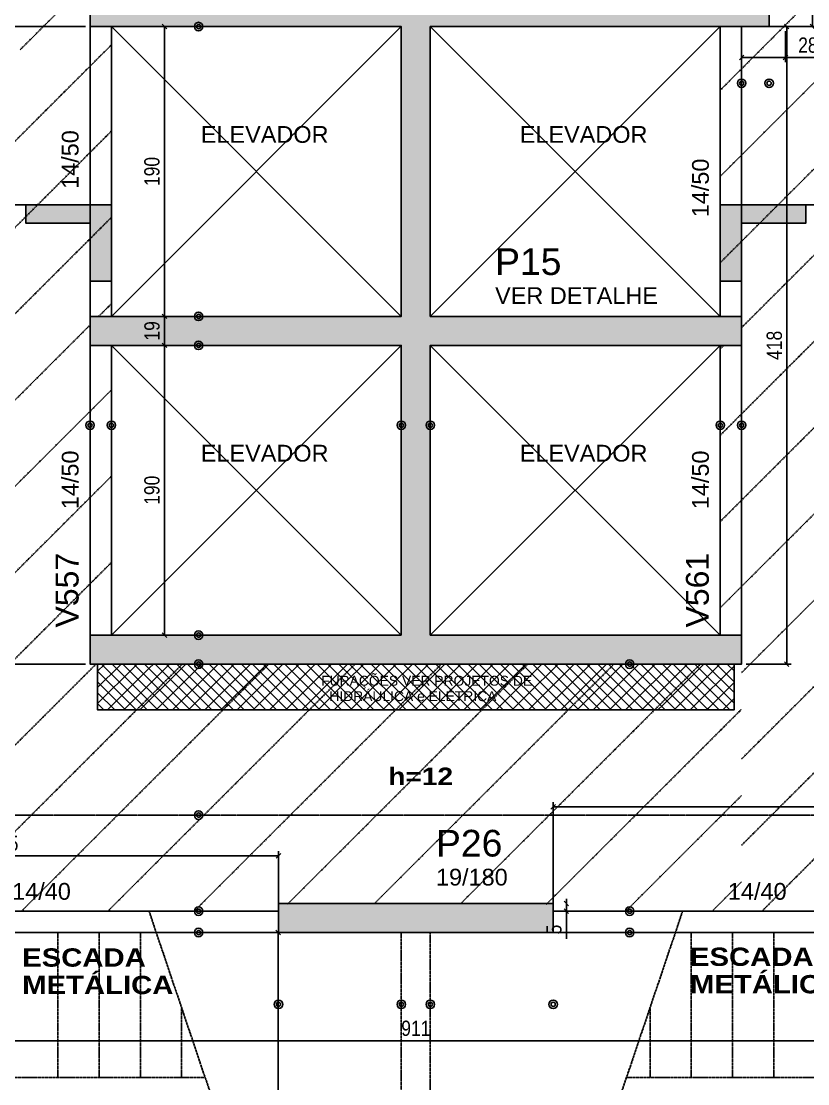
# Model space of a CAD drawing. Extents: x -15895 to 12929, y -2522 to 15173.
# Drawn here: x -12934 to -12419, y 13318 to 14014 of the extents above; entities that cross this region are included whole.
import ezdxf

# ---------------------------------------------------------------- set-up
doc = ezdxf.new("R2010")
doc.units = 0
doc.header["$PDMODE"] = 35
doc.header["$PDSIZE"] = -10
for name, pattern in [('ESTILO_TQS_0001', [1, 0.7, -0.3]), ('ESTILO_TQS_0002', [0.4, 0.1, -0.3]), ('ESTILO_TQS_0006', [0.3, 0.2, -0.1]), ('ESTILO_TQS_0007', [2.1, 1.5, -0.2, 0.2, -0.2])]:
    doc.linetypes.add(name, pattern=pattern)
for name, color, linetype in [('COTA', 241, 'Continuous'), ('MTH-230', 1, 'Continuous'), ('MTH-DIM-PILAR', 3, 'Continuous'), ('MTH-DIM-VIGA', 3, 'Continuous'), ('MTH-EIXO-214', 4, 'Continuous'), ('MTH-EIXO-217', 8, 'Continuous'), ('MTH-FACE-VIGA', 7, 'Continuous'), ('MTH-LAJE-PRÉ', 16, 'Continuous'), ('MTH-LINHA-SEÇÃO', 16, 'Continuous'), ('MTH-PILAR-SEGUE', 5, 'Continuous'), ('MTH-SIMB_COTA', 3, 'Continuous'), ('MTH-SOMBRA21', 150, 'Continuous'), ('MTH-SOMBRA25', 253, 'Continuous'), ('MTH-TIT1-PILAR', 5, 'Continuous'), ('MTH-TIT1-VIGA', 5, 'Continuous'), ('MTH-TRACEJADO-216', 1, 'Continuous'), ('MTH-TXT-NEGRITO', 5, 'Continuous'), ('MTH-TXT-NOTAS', 3, 'Continuous'), ('MTH-VIGA-INVERTIDA', 7, 'ESTILO_TQS_0002')]:
    doc.layers.add(name, color=color, linetype=linetype)
doc.styles.add('COTA TECNICA', font='techl___.ttf', dxfattribs={"height": 10})
doc.styles.add('TQS_ARIAL', font='arial.ttf')
doc.styles.add('TQS_ARIAL_BLACK', font='ariblk.ttf')
doc.dimstyles.new('PAINEL', dxfattribs={"dimtxt": 10, "dimasz": 3, "dimexe": 3, "dimexo": 3, "dimgap": 3, "dimtad": 1, "dimdec": 1, "dimzin": 12, "dimdsep": 46, "dimtxsty": 'COTA TECNICA', "dimblk1": 'OBLIQUE', "dimblk2": 'OBLIQUE', "dimsah": 1, "dimcen": 0.9, "dimclrd": 4, "dimclre": 4, "dimclrt": 240, "dimadec": 1, "dimazin": 3, "dimtfac": 1, "dimtdec": 1, "dimtmove": 0, "dimatfit": 3, "dimfxl": 1, "dimtolj": 1, "dimtzin": 12, "dimarcsym": 0})

# ---------------------------------------------------------------- blocks, each defined once
blk = doc.blocks.new('_Oblique')
at = {"color": 0, "linetype": 'ByBlock', "lineweight": -2}
blk.add_line((-0.5, -0.5), (0.5, 0.5), dxfattribs=at)
blk = doc.blocks.new('*D1930')
at = {"layer": 'COTA', "color": 4, "lineweight": -2, "transparency": 16777216}
for p, q in [((-13131.16, 13413.66), (-13131.16, 13342.72)), ((-12220.16, 13413.66), (-12220.16, 13342.72)), ((-12220.16, 13345.72), (-13131.16, 13345.72))]:
    blk.add_line(p, q, dxfattribs=at)
at = {"layer": 'Defpoints', "color": 0, "transparency": 16777216}
for p in [(-13131.16, 13416.66), (-12220.16, 13416.66), (-13131.16, 13345.72)]:
    blk.add_point(p, dxfattribs=at)
at = {"layer": 'COTA', "color": 4, "lineweight": -2, "transparency": 16777216, "xscale": 3, "yscale": 3, "zscale": 3, "rotation": 180}
blk.add_blockref('_Oblique', (-13131.16, 13345.72), dxfattribs=at)
at = {"layer": 'COTA', "color": 4, "lineweight": -2, "transparency": 16777216, "xscale": 3, "yscale": 3, "zscale": 3}
blk.add_blockref('_Oblique', (-12220.16, 13345.72), dxfattribs=at)
at = {"layer": 'COTA', "color": 240, "transparency": 16777216, "insert": (-12675.66, 13353.81), "char_height": 10, "attachment_point": 5, "style": 'COTA TECNICA'}
blk.add_mtext('\\A1;911', dxfattribs=at)
blk = doc.blocks.new('*D1933')
at = {"layer": 'COTA', "color": 4, "lineweight": -2, "transparency": 16777216}
for p, q in [((-12585.66, 13433.66), (-12585.66, 13502.13)), ((-12216.16, 13433.66), (-12216.16, 13502.13)), ((-12216.16, 13499.13), (-12585.66, 13499.13))]:
    blk.add_line(p, q, dxfattribs=at)
at = {"layer": 'Defpoints', "color": 0, "transparency": 16777216}
for p in [(-12585.66, 13499.13), (-12585.66, 13430.66), (-12216.16, 13430.66)]:
    blk.add_point(p, dxfattribs=at)
at = {"layer": 'COTA', "color": 4, "lineweight": -2, "transparency": 16777216, "xscale": 3, "yscale": 3, "zscale": 3, "rotation": 180}
blk.add_blockref('_Oblique', (-12585.66, 13499.13), dxfattribs=at)
at = {"layer": 'COTA', "color": 4, "lineweight": -2, "transparency": 16777216, "xscale": 3, "yscale": 3, "zscale": 3}
blk.add_blockref('_Oblique', (-12216.16, 13499.13), dxfattribs=at)
at = {"layer": 'COTA', "color": 240, "transparency": 16777216, "insert": (-12400.91, 13507.38), "char_height": 10, "attachment_point": 5, "style": 'COTA TECNICA'}
blk.add_mtext('\\A1;369.5', dxfattribs=at)
blk = doc.blocks.new('*D1934')
at = {"layer": 'COTA', "color": 4, "lineweight": -2, "transparency": 16777216}
for p, q in [((-12577.02, 13435.66), (-12577.02, 13438.66)), ((-12577.02, 13435.66), (-12577.02, 13430.66)), ((-12582.66, 13430.66), (-12574.02, 13430.66)), ((-12577.02, 13430.66), (-12577.02, 13412.56))]:
    blk.add_line(p, q, dxfattribs=at)
at = {"layer": 'Defpoints', "color": 0, "transparency": 16777216}
for p in [(-12577.02, 13435.66), (-12585.66, 13430.66), (-12577.02, 13430.66)]:
    blk.add_point(p, dxfattribs=at)
at = {"layer": 'COTA', "color": 4, "lineweight": -2, "transparency": 16777216, "xscale": 3, "yscale": 3, "zscale": 3}
for p, rotation in [((-12577.02, 13435.66), 270), ((-12577.02, 13430.66), 90)]:
    blk.add_blockref('_Oblique', p, dxfattribs=dict(at, rotation=rotation))
at = {"layer": 'COTA', "color": 240, "transparency": 16777216, "insert": (-12585.13, 13418.61), "char_height": 10, "attachment_point": 5, "rotation": 90, "style": 'COTA TECNICA'}
blk.add_mtext('\\A1;5', dxfattribs=at)
blk = doc.blocks.new('*D1935')
at = {"layer": 'COTA', "color": 4, "lineweight": -2, "transparency": 16777216}
for p, q in [((-13135.16, 13433.66), (-13135.16, 13469.93)), ((-13135.16, 13466.93), (-12765.66, 13466.93)), ((-12765.66, 13433.66), (-12765.66, 13469.93))]:
    blk.add_line(p, q, dxfattribs=at)
at = {"layer": 'Defpoints', "color": 0, "transparency": 16777216}
for p in [(-12765.66, 13466.93), (-13135.16, 13430.66), (-12765.66, 13430.66)]:
    blk.add_point(p, dxfattribs=at)
at = {"layer": 'COTA', "color": 4, "lineweight": -2, "transparency": 16777216, "xscale": 3, "yscale": 3, "zscale": 3, "rotation": 180}
blk.add_blockref('_Oblique', (-13135.16, 13466.93), dxfattribs=at)
at = {"layer": 'COTA', "color": 4, "lineweight": -2, "transparency": 16777216, "xscale": 3, "yscale": 3, "zscale": 3}
blk.add_blockref('_Oblique', (-12765.66, 13466.93), dxfattribs=at)
at = {"layer": 'COTA', "color": 240, "transparency": 16777216, "insert": (-12950.41, 13475.18), "char_height": 10, "attachment_point": 5, "style": 'COTA TECNICA'}
blk.add_mtext('\\A1;369.5', dxfattribs=at)
blk = doc.blocks.new('*D1997')
at = {"layer": 'COTA', "color": 4, "lineweight": -2, "transparency": 16777216}
for p, q in [((-12892.16, 14010.66), (-12971.02, 14010.66)), ((-12968.02, 13592.66), (-12968.02, 14010.66)), ((-12892.16, 13592.66), (-12971.02, 13592.66))]:
    blk.add_line(p, q, dxfattribs=at)
at = {"layer": 'Defpoints', "color": 0, "transparency": 16777216}
for p in [(-12968.02, 14010.66), (-12889.16, 14010.66), (-12889.16, 13592.66)]:
    blk.add_point(p, dxfattribs=at)
at = {"layer": 'COTA', "color": 4, "lineweight": -2, "transparency": 16777216, "xscale": 3, "yscale": 3, "zscale": 3}
for p, rotation in [((-12968.02, 14010.66), 90), ((-12968.02, 13592.66), 270)]:
    blk.add_blockref('_Oblique', p, dxfattribs=dict(at, rotation=rotation))
at = {"layer": 'COTA', "color": 240, "transparency": 16777216, "insert": (-12976.12, 13801.66), "char_height": 10, "attachment_point": 5, "rotation": 90, "style": 'COTA TECNICA'}
blk.add_mtext('\\A1;418', dxfattribs=at)
blk = doc.blocks.new('*D1998')
at = {"layer": 'COTA', "color": 4, "lineweight": -2, "transparency": 16777216}
for p, q in [((-12872.16, 13801.66), (-12837.4, 13801.66)), ((-12840.4, 13611.66), (-12840.4, 13801.66)), ((-12872.16, 13611.66), (-12837.4, 13611.66))]:
    blk.add_line(p, q, dxfattribs=at)
at = {"layer": 'Defpoints', "color": 0, "transparency": 16777216}
for p in [(-12875.16, 13801.66), (-12840.4, 13801.66), (-12875.16, 13611.66)]:
    blk.add_point(p, dxfattribs=at)
at = {"layer": 'COTA', "color": 4, "lineweight": -2, "transparency": 16777216, "xscale": 3, "yscale": 3, "zscale": 3}
for p, rotation in [((-12840.4, 13801.66), 90), ((-12840.4, 13611.66), 270)]:
    blk.add_blockref('_Oblique', p, dxfattribs=dict(at, rotation=rotation))
at = {"layer": 'COTA', "color": 240, "transparency": 16777216, "insert": (-12848.54, 13706.66), "char_height": 10, "attachment_point": 5, "rotation": 90, "style": 'COTA TECNICA'}
blk.add_mtext('\\A1;190', dxfattribs=at)
blk = doc.blocks.new('*D1999')
at = {"layer": 'COTA', "color": 4, "lineweight": -2, "transparency": 16777216}
for p, q in [((-12872.16, 14010.66), (-12837.4, 14010.66)), ((-12840.4, 13820.66), (-12840.4, 14010.66)), ((-12872.16, 13820.66), (-12837.4, 13820.66))]:
    blk.add_line(p, q, dxfattribs=at)
at = {"layer": 'Defpoints', "color": 0, "transparency": 16777216}
for p in [(-12875.16, 14010.66), (-12840.4, 14010.66), (-12875.16, 13820.66)]:
    blk.add_point(p, dxfattribs=at)
at = {"layer": 'COTA', "color": 4, "lineweight": -2, "transparency": 16777216, "xscale": 3, "yscale": 3, "zscale": 3}
for p, rotation in [((-12840.4, 14010.66), 90), ((-12840.4, 13820.66), 270)]:
    blk.add_blockref('_Oblique', p, dxfattribs=dict(at, rotation=rotation))
at = {"layer": 'COTA', "color": 240, "transparency": 16777216, "insert": (-12848.54, 13915.66), "char_height": 10, "attachment_point": 5, "rotation": 90, "style": 'COTA TECNICA'}
blk.add_mtext('\\A1;190', dxfattribs=at)
blk = doc.blocks.new('*D2000')
at = {"layer": 'COTA', "color": 4, "lineweight": -2, "transparency": 16777216}
for p, q in [((-12872.16, 13820.66), (-12837.4, 13820.66)), ((-12840.4, 13801.66), (-12840.4, 13820.66)), ((-12872.16, 13801.66), (-12837.4, 13801.66))]:
    blk.add_line(p, q, dxfattribs=at)
at = {"layer": 'Defpoints', "color": 0, "transparency": 16777216}
for p in [(-12875.16, 13820.66), (-12840.4, 13820.66), (-12875.16, 13801.66)]:
    blk.add_point(p, dxfattribs=at)
at = {"layer": 'COTA', "color": 4, "lineweight": -2, "transparency": 16777216, "xscale": 3, "yscale": 3, "zscale": 3}
for p, rotation in [((-12840.4, 13820.66), 90), ((-12840.4, 13801.66), 270)]:
    blk.add_blockref('_Oblique', p, dxfattribs=dict(at, rotation=rotation))
at = {"layer": 'COTA', "color": 240, "transparency": 16777216, "insert": (-12848.49, 13811.16), "char_height": 10, "attachment_point": 5, "rotation": 90, "style": 'COTA TECNICA'}
blk.add_mtext('\\A1;19', dxfattribs=at)
blk = doc.blocks.new('*D2002')
at = {"layer": 'COTA', "color": 4, "lineweight": -2, "transparency": 16777216}
for p, q in [((-12459.16, 14010.66), (-12429.63, 14010.66)), ((-12432.63, 13592.66), (-12432.63, 14010.66)), ((-12459.16, 13592.66), (-12429.63, 13592.66))]:
    blk.add_line(p, q, dxfattribs=at)
at = {"layer": 'Defpoints', "color": 0, "transparency": 16777216}
for p in [(-12462.16, 14010.66), (-12432.63, 14010.66), (-12462.16, 13592.66)]:
    blk.add_point(p, dxfattribs=at)
at = {"layer": 'COTA', "color": 4, "lineweight": -2, "transparency": 16777216, "xscale": 3, "yscale": 3, "zscale": 3}
for p, rotation in [((-12432.63, 14010.66), 90), ((-12432.63, 13592.66), 270)]:
    blk.add_blockref('_Oblique', p, dxfattribs=dict(at, rotation=rotation))
at = {"layer": 'COTA', "color": 240, "transparency": 16777216, "insert": (-12440.72, 13801.66), "char_height": 10, "attachment_point": 5, "rotation": 90, "style": 'COTA TECNICA'}
blk.add_mtext('\\A1;418', dxfattribs=at)
blk = doc.blocks.new('*D2003')
at = {"layer": 'COTA', "color": 4, "lineweight": -2, "transparency": 16777216}
for p, q in [((-12462.16, 14007.66), (-12462.16, 13987.39)), ((-12433.4, 14007.66), (-12433.4, 13987.39)), ((-12462.16, 13990.39), (-12433.4, 13990.39)), ((-12433.4, 13990.39), (-12397.5, 13990.39))]:
    blk.add_line(p, q, dxfattribs=at)
at = {"layer": 'Defpoints', "color": 0, "transparency": 16777216}
for p in [(-12462.16, 14010.66), (-12433.4, 14010.66), (-12433.4, 13990.39)]:
    blk.add_point(p, dxfattribs=at)
at = {"layer": 'COTA', "color": 4, "lineweight": -2, "transparency": 16777216, "xscale": 3, "yscale": 3, "zscale": 3, "rotation": 180}
blk.add_blockref('_Oblique', (-12462.16, 13990.39), dxfattribs=at)
at = {"layer": 'COTA', "color": 4, "lineweight": -2, "transparency": 16777216, "xscale": 3, "yscale": 3, "zscale": 3}
blk.add_blockref('_Oblique', (-12433.4, 13990.39), dxfattribs=at)
at = {"layer": 'COTA', "color": 240, "transparency": 16777216, "insert": (-12413.95, 13998.48), "char_height": 10, "attachment_point": 5, "style": 'COTA TECNICA'}
blk.add_mtext('\\A1;28.8', dxfattribs=at)
blk = doc.blocks.new('*D2007')
at = {"layer": 'COTA', "color": 4, "lineweight": -2, "transparency": 16777216}
for p, q in [((-12892.16, 14381.66), (-13001.18, 14381.66)), ((-12998.18, 14010.66), (-12998.18, 14381.66)), ((-12892.16, 14010.66), (-13001.18, 14010.66))]:
    blk.add_line(p, q, dxfattribs=at)
at = {"layer": 'Defpoints', "color": 0, "transparency": 16777216}
for p in [(-12998.18, 14381.66), (-12889.16, 14381.66), (-12889.16, 14010.66)]:
    blk.add_point(p, dxfattribs=at)
at = {"layer": 'COTA', "color": 4, "lineweight": -2, "transparency": 16777216, "xscale": 3, "yscale": 3, "zscale": 3}
for p, rotation in [((-12998.18, 14381.66), 90), ((-12998.18, 14010.66), 270)]:
    blk.add_blockref('_Oblique', p, dxfattribs=dict(at, rotation=rotation))
at = {"layer": 'COTA', "color": 240, "transparency": 16777216, "insert": (-13006.4, 14196.16), "char_height": 10, "attachment_point": 5, "rotation": 90, "style": 'COTA TECNICA'}
blk.add_mtext('\\A1;371', dxfattribs=at)
blk = doc.blocks.new('*D2012')
at = {"layer": 'COTA', "color": 4, "lineweight": -2, "transparency": 16777216}
for p, q in [((-12688.16, 13416.66), (-12768.83, 13416.66)), ((-12765.83, 13416.66), (-12765.83, 12468.71)), ((-12688.16, 12468.71), (-12768.83, 12468.71))]:
    blk.add_line(p, q, dxfattribs=at)
at = {"layer": 'Defpoints', "color": 0, "transparency": 16777216}
for p in [(-12685.16, 13416.66), (-12765.83, 12468.71), (-12685.16, 12468.71)]:
    blk.add_point(p, dxfattribs=at)
at = {"layer": 'COTA', "color": 4, "lineweight": -2, "transparency": 16777216, "xscale": 3, "yscale": 3, "zscale": 3}
for p, rotation in [((-12765.83, 13416.66), 90), ((-12765.83, 12468.71), 270)]:
    blk.add_blockref('_Oblique', p, dxfattribs=dict(at, rotation=rotation))
at = {"layer": 'COTA', "color": 240, "transparency": 16777216, "insert": (-12773.94, 12942.69), "char_height": 10, "attachment_point": 5, "rotation": 90, "style": 'COTA TECNICA'}
blk.add_mtext('\\A1;947.9', dxfattribs=at)
blk = doc.blocks.new('*D2023')
at = {"layer": 'COTA', "color": 4, "lineweight": -2, "transparency": 16777216}
for p, q in [((-12441.16, 14381.66), (-12412.83, 14381.66)), ((-12415.83, 14010.66), (-12415.83, 14381.66)), ((-12441.16, 14010.66), (-12412.83, 14010.66))]:
    blk.add_line(p, q, dxfattribs=at)
at = {"layer": 'Defpoints', "color": 0, "transparency": 16777216}
for p in [(-12444.16, 14381.66), (-12415.83, 14381.66), (-12444.16, 14010.66)]:
    blk.add_point(p, dxfattribs=at)
at = {"layer": 'COTA', "color": 4, "lineweight": -2, "transparency": 16777216, "xscale": 3, "yscale": 3, "zscale": 3}
for p, rotation in [((-12415.83, 14381.66), 90), ((-12415.83, 14010.66), 270)]:
    blk.add_blockref('_Oblique', p, dxfattribs=dict(at, rotation=rotation))
at = {"layer": 'COTA', "color": 240, "transparency": 16777216, "insert": (-12424.05, 14196.16), "char_height": 10, "attachment_point": 5, "rotation": 90, "style": 'COTA TECNICA'}
blk.add_mtext('\\A1;371', dxfattribs=at)

msp = doc.modelspace()

# ---------------------------------------------------------------- linework, layer by layer
at = {"layer": 'MTH-230', "linetype": 'Continuous'}
for p, q in [((-12875.16, 14010.66), (-12685.16, 13820.66)), ((-12685.16, 14010.66), (-12875.16, 13820.66)), ((-12666.16, 14010.66), (-12476.16, 13820.66)), ((-12476.16, 14010.66), (-12666.16, 13820.66)), ((-12875.16, 13801.66), (-12685.16, 13611.66)), ((-12685.16, 13801.66), (-12875.16, 13611.66)), ((-12666.16, 13801.66), (-12476.16, 13611.66)), ((-12476.16, 13801.66), (-12666.16, 13611.66))]:
    msp.add_line(p, q, dxfattribs=at)
at = {"layer": 'MTH-EIXO-214', "linetype": 'ESTILO_TQS_0007'}
msp.add_line((-15560.66, 13493.66), (-9790.66, 13493.66), dxfattribs=at)
at = {"layer": 'MTH-EIXO-217', "linetype": 'ESTILO_TQS_0007'}
for p, q in [((-12809.32, 13308.53), (-12850.48, 13430.66)), ((-12542.01, 13308.53), (-12500.85, 13430.66))]:
    msp.add_line(p, q, dxfattribs=at)
at = {"layer": 'MTH-FACE-VIGA', "linetype": 'Continuous'}
for p, q in [((-12889.16, 14010.66), (-12889.16, 13820.66)), ((-12875.16, 13820.66), (-12875.16, 14010.66)), ((-12476.16, 14010.66), (-12476.16, 13820.66)), ((-12462.16, 13820.66), (-12462.16, 14010.66)), ((-12889.16, 13801.66), (-12889.16, 13611.66)), ((-12875.16, 13611.66), (-12875.16, 13801.66)), ((-12476.16, 13801.66), (-12476.16, 13611.66)), ((-12462.16, 13611.66), (-12462.16, 13801.66)), ((-12765.66, 13430.66), (-13135.16, 13430.66)), ((-12216.16, 13430.66), (-12585.66, 13430.66)), ((-13135.16, 13416.66), (-12765.66, 13416.66)), ((-12585.66, 13416.66), (-12216.16, 13416.66))]:
    msp.add_line(p, q, dxfattribs=at)
at = {"layer": 'MTH-LAJE-PRÉ', "linetype": 'Continuous'}
for p, q in [((-12884.16, 13587.94), (-12879.76, 13592.34)), ((-12881.74, 13592.66), (-12851.74, 13562.66)), ((-12879.76, 13592.34), (-12879.44, 13592.66)), ((-12874.67, 13592.66), (-12844.67, 13562.66)), ((-12869.87, 13591.63), (-12868.84, 13592.66)), ((-12867.6, 13592.66), (-12837.6, 13562.66)), ((-12860.53, 13592.66), (-12830.53, 13562.66)), ((-12859.97, 13590.92), (-12858.23, 13592.66)), ((-12853.46, 13592.66), (-12823.46, 13562.66)), ((-12850.08, 13590.21), (-12847.62, 13592.66)), ((-12846.39, 13592.66), (-12816.39, 13562.66)), ((-12840.18, 13589.5), (-12837.02, 13592.66)), ((-12839.32, 13592.66), (-12809.32, 13562.66)), ((-12832.24, 13592.66), (-12802.24, 13562.66)), ((-12830.29, 13588.78), (-12826.41, 13592.66)), ((-12825.17, 13592.66), (-12795.17, 13562.66)), ((-12820.39, 13588.07), (-12815.8, 13592.66)), ((-12818.1, 13592.66), (-12788.1, 13562.66)), ((-12811.03, 13592.66), (-12781.03, 13562.66)), ((-12810.5, 13587.36), (-12805.2, 13592.66)), ((-12803.96, 13592.66), (-12773.96, 13562.66)), ((-12800.6, 13586.65), (-12794.59, 13592.66)), ((-12796.89, 13592.66), (-12766.89, 13562.66)), ((-12790.71, 13585.94), (-12783.98, 13592.66)), ((-12789.82, 13592.66), (-12759.82, 13562.66)), ((-12782.75, 13592.66), (-12752.75, 13562.66)), ((-12780.81, 13585.22), (-12773.38, 13592.66)), ((-12775.68, 13592.66), (-12745.68, 13562.66)), ((-12770.92, 13584.51), (-12762.77, 13592.66)), ((-12768.6, 13592.66), (-12738.6, 13562.66)), ((-12761.53, 13592.66), (-12731.53, 13562.66)), ((-12761.02, 13583.8), (-12752.16, 13592.66)), ((-12754.46, 13592.66), (-12724.46, 13562.66)), ((-12751.13, 13583.09), (-12741.56, 13592.66)), ((-12747.39, 13592.66), (-12717.39, 13562.66)), ((-12741.23, 13582.38), (-12730.95, 13592.66)), ((-12740.32, 13592.66), (-12710.32, 13562.66)), ((-12733.25, 13592.66), (-12703.25, 13562.66)), ((-12731.34, 13581.67), (-12720.34, 13592.66)), ((-12726.18, 13592.66), (-12696.18, 13562.66)), ((-12721.44, 13580.95), (-12709.74, 13592.66)), ((-12719.11, 13592.66), (-12689.11, 13562.66)), ((-12712.04, 13592.66), (-12682.04, 13562.66)), ((-12711.55, 13580.24), (-12699.13, 13592.66)), ((-12704.96, 13592.66), (-12674.96, 13562.66)), ((-12701.65, 13579.53), (-12688.52, 13592.66)), ((-12697.89, 13592.66), (-12667.89, 13562.66)), ((-12691.76, 13578.82), (-12677.92, 13592.66)), ((-12690.82, 13592.66), (-12660.82, 13562.66)), ((-12683.75, 13592.66), (-12653.75, 13562.66)), ((-12681.87, 13578.11), (-12667.31, 13592.66)), ((-12676.68, 13592.66), (-12646.68, 13562.66)), ((-12671.97, 13577.39), (-12656.7, 13592.66)), ((-12669.61, 13592.66), (-12639.61, 13562.66)), ((-12662.54, 13592.66), (-12632.54, 13562.66)), ((-12662.08, 13576.68), (-12646.1, 13592.66)), ((-12655.47, 13592.66), (-12625.47, 13562.66)), ((-12652.18, 13575.97), (-12635.49, 13592.66)), ((-12648.4, 13592.66), (-12618.4, 13562.66)), ((-12642.29, 13575.26), (-12624.89, 13592.66)), ((-12641.33, 13592.66), (-12611.33, 13562.66)), ((-12634.25, 13592.66), (-12604.25, 13562.66)), ((-12632.39, 13574.55), (-12614.28, 13592.66)), ((-12627.18, 13592.66), (-12597.18, 13562.66)), ((-12622.5, 13573.83), (-12603.67, 13592.66)), ((-12620.11, 13592.66), (-12590.11, 13562.66)), ((-12613.04, 13592.66), (-12583.04, 13562.66)), ((-12612.6, 13573.12), (-12593.07, 13592.66)), ((-12605.97, 13592.66), (-12575.97, 13562.66)), ((-12602.71, 13572.41), (-12582.46, 13592.66)), ((-12598.9, 13592.66), (-12568.9, 13562.66)), ((-12592.81, 13571.7), (-12571.85, 13592.66)), ((-12591.83, 13592.66), (-12561.83, 13562.66)), ((-12584.76, 13592.66), (-12554.76, 13562.66)), ((-12582.92, 13570.99), (-12561.25, 13592.66)), ((-12577.69, 13592.66), (-12547.69, 13562.66)), ((-12573.02, 13570.28), (-12550.64, 13592.66)), ((-12570.61, 13592.66), (-12540.61, 13562.66)), ((-12563.54, 13592.66), (-12533.54, 13562.66)), ((-12563.13, 13569.56), (-12540.03, 13592.66)), ((-12556.47, 13592.66), (-12526.47, 13562.66)), ((-12553.23, 13568.85), (-12529.43, 13592.66)), ((-12549.4, 13592.66), (-12519.4, 13562.66)), ((-12543.34, 13568.14), (-12518.82, 13592.66)), ((-12542.33, 13592.66), (-12512.33, 13562.66)), ((-12535.26, 13592.66), (-12505.26, 13562.66)), ((-12533.44, 13567.43), (-12508.21, 13592.66)), ((-12528.19, 13592.66), (-12498.19, 13562.66)), ((-12523.55, 13566.72), (-12497.61, 13592.66)), ((-12521.12, 13592.66), (-12491.12, 13562.66)), ((-12514.05, 13592.66), (-12484.05, 13562.66)), ((-12513.65, 13566), (-12487, 13592.66)), ((-12506.97, 13592.66), (-12476.97, 13562.66)), ((-12503.76, 13565.29), (-12476.39, 13592.66)), ((-12499.9, 13592.66), (-12469.9, 13562.66)), ((-12492.83, 13592.66), (-12467.16, 13566.99)), ((-12485.76, 13592.66), (-12467.16, 13574.06)), ((-12478.69, 13592.66), (-12467.16, 13581.13)), ((-12471.62, 13592.66), (-12467.16, 13588.2)), ((-12884.16, 13577.33), (-12869.87, 13591.63)), ((-12884.16, 13566.73), (-12859.97, 13590.92)), ((-12884.16, 13588.01), (-12858.81, 13562.66)), ((-12877.62, 13562.66), (-12850.08, 13590.21)), ((-12867.02, 13562.66), (-12840.18, 13589.5)), ((-12856.41, 13562.66), (-12830.29, 13588.78)), ((-12845.8, 13562.66), (-12820.39, 13588.07)), ((-12835.2, 13562.66), (-12810.5, 13587.36)), ((-12824.59, 13562.66), (-12800.6, 13586.65)), ((-12813.98, 13562.66), (-12790.71, 13585.94)), ((-12803.38, 13562.66), (-12780.81, 13585.22)), ((-12493.87, 13564.58), (-12467.16, 13591.28)), ((-12884.16, 13580.94), (-12865.88, 13562.66)), ((-12792.77, 13562.66), (-12770.92, 13584.51)), ((-12782.16, 13562.66), (-12761.02, 13583.8)), ((-12771.56, 13562.66), (-12751.13, 13583.09)), ((-12760.95, 13562.66), (-12741.23, 13582.38)), ((-12750.34, 13562.66), (-12731.34, 13581.67)), ((-12739.74, 13562.66), (-12721.44, 13580.95)), ((-12729.13, 13562.66), (-12711.55, 13580.24)), ((-12718.52, 13562.66), (-12701.65, 13579.53)), ((-12707.92, 13562.66), (-12691.76, 13578.82)), ((-12697.31, 13562.66), (-12681.87, 13578.11)), ((-12483.97, 13563.87), (-12467.16, 13580.67)), ((-12884.16, 13573.87), (-12872.95, 13562.66)), ((-12686.7, 13562.66), (-12671.97, 13577.39)), ((-12676.1, 13562.66), (-12662.08, 13576.68)), ((-12665.49, 13562.66), (-12652.18, 13575.97)), ((-12654.89, 13562.66), (-12642.29, 13575.26)), ((-12644.28, 13562.66), (-12632.39, 13574.55)), ((-12633.67, 13562.66), (-12622.5, 13573.83)), ((-12623.07, 13562.66), (-12612.6, 13573.12)), ((-12612.46, 13562.66), (-12602.71, 13572.41)), ((-12601.85, 13562.66), (-12592.81, 13571.7)), ((-12591.25, 13562.66), (-12582.92, 13570.99)), ((-12884.16, 13566.8), (-12880.03, 13562.66)), ((-12580.64, 13562.66), (-12573.02, 13570.28)), ((-12570.03, 13562.66), (-12563.13, 13569.56)), ((-12559.43, 13562.66), (-12553.23, 13568.85)), ((-12548.82, 13562.66), (-12543.34, 13568.14)), ((-12538.21, 13562.66), (-12533.44, 13567.43)), ((-12527.61, 13562.66), (-12523.55, 13566.72)), ((-12517, 13562.66), (-12513.65, 13566)), ((-12506.39, 13562.66), (-12503.76, 13565.29)), ((-12495.79, 13562.66), (-12493.87, 13564.58)), ((-12474.08, 13563.16), (-12467.16, 13570.07)), ((-12485.18, 13562.66), (-12483.97, 13563.87)), ((-12474.57, 13562.66), (-12474.08, 13563.16))]:
    msp.add_line(p, q, dxfattribs=at)
msp.add_lwpolyline([(-12884.16, 13592.66), (-12884.16, 13562.66), (-12467.16, 13562.66), (-12467.16, 13592.66), (-12884.16, 13592.66)], dxfattribs=at)
at = {"layer": 'MTH-LINHA-SEÇÃO', "linetype": 'Continuous'}
for p, q in [((-13135.16, 13893.73), (-12875.16, 13893.73)), ((-12476.16, 13893.73), (-12216.16, 13893.73))]:
    msp.add_line(p, q, dxfattribs=at)
for points in [[(-12889.16, 13893.73), (-12931.16, 13893.73), (-12931.16, 13881.73), (-12889.16, 13881.73), (-12889.16, 13893.73)], [(-12889.16, 13843.73), (-12889.16, 13893.73), (-12875.16, 13893.73), (-12875.16, 13843.73), (-12889.16, 13843.73)], [(-12462.16, 13843.73), (-12462.16, 13893.73), (-12476.16, 13893.73), (-12476.16, 13843.73), (-12462.16, 13843.73)], [(-12462.16, 13893.73), (-12420.16, 13893.73), (-12420.16, 13881.73), (-12462.16, 13881.73), (-12462.16, 13893.73)]]:
    msp.add_lwpolyline(points, dxfattribs=at)
at = {"layer": 'MTH-PILAR-SEGUE', "linetype": 'Continuous'}
for points in [[(-12685.16, 13611.66), (-12685.16, 13801.66), (-12889.16, 13801.66), (-12889.16, 13820.66), (-12685.16, 13820.66), (-12685.16, 14010.66), (-12889.16, 14010.66), (-12889.16, 14029.66), (-12444.16, 14029.66), (-12444.16, 14010.66), (-12666.16, 14010.66), (-12666.16, 13820.66), (-12462.16, 13820.66), (-12462.16, 13801.66), (-12666.16, 13801.66), (-12666.16, 13611.66), (-12462.16, 13611.66), (-12462.16, 13592.66), (-12889.16, 13592.66), (-12889.16, 13611.66), (-12685.16, 13611.66)], [(-12765.66, 13435.66), (-12765.66, 13416.66), (-12585.66, 13416.66), (-12585.66, 13435.66), (-12765.66, 13435.66)]]:
    msp.add_lwpolyline(points, dxfattribs=at)
at = {"layer": 'MTH-SIMB_COTA', "linetype": 'Continuous'}
for centre, radius in [((-12817.98, 14010.66), 2.8), ((-12817.98, 14010.66), 1.4), ((-12462.16, 13973.49), 2.8), ((-12444.16, 13973.49), 2.8), ((-12462.16, 13973.49), 1.4), ((-12444.16, 13973.49), 1.4), ((-12817.98, 13820.66), 2.8), ((-12817.98, 13820.66), 1.4), ((-12817.98, 13801.66), 2.8), ((-12817.98, 13801.66), 1.4), ((-12889.16, 13749.26), 2.8), ((-12889.16, 13749.26), 1.4), ((-12875.16, 13749.26), 2.8), ((-12875.16, 13749.26), 1.4), ((-12685.16, 13749.26), 2.8), ((-12685.16, 13749.26), 1.4), ((-12666.16, 13749.26), 2.8), ((-12666.16, 13749.26), 1.4), ((-12476.16, 13749.26), 2.8), ((-12476.16, 13749.26), 1.4), ((-12462.16, 13749.26), 2.8), ((-12462.16, 13749.26), 1.4), ((-12817.98, 13611.66), 2.8), ((-12817.98, 13611.66), 1.4), ((-12817.98, 13592.66), 2.8), ((-12817.98, 13592.66), 1.4), ((-12535.54, 13592.66), 2.8), ((-12535.54, 13592.66), 1.4), ((-12817.98, 13493.66), 2.8), ((-12817.98, 13493.66), 2.8), ((-12817.98, 13493.66), 1.4), ((-12817.98, 13493.66), 1.4), ((-12817.98, 13430.66), 2.8), ((-12817.98, 13430.66), 1.4), ((-12535.54, 13430.66), 2.8), ((-12535.54, 13430.66), 1.4), ((-12817.98, 13416.66), 2.8), ((-12817.98, 13416.66), 1.4), ((-12535.54, 13416.66), 2.8), ((-12535.54, 13416.66), 1.4), ((-12765.66, 13369.58), 2.8), ((-12765.66, 13369.58), 1.4), ((-12685.16, 13369.58), 2.8), ((-12685.16, 13369.58), 1.4), ((-12666.16, 13369.58), 2.8), ((-12666.16, 13369.58), 1.4), ((-12585.66, 13369.58), 2.8), ((-12585.66, 13369.58), 1.4)]:
    msp.add_circle(centre, radius, dxfattribs=at)
at = {"layer": 'MTH-SOMBRA21', "linetype": 'Continuous'}
for points in [[(-12889.16, 13893.73), (-12931.16, 13893.73), (-12931.16, 13881.73)], [(-12889.16, 13893.73), (-12931.16, 13881.73), (-12889.16, 13881.73)], [(-12889.16, 13893.73), (-12889.16, 13881.73), (-12889.16, 13893.73)], [(-12889.16, 13843.73), (-12889.16, 13893.73), (-12875.16, 13893.73)], [(-12889.16, 13843.73), (-12875.16, 13893.73), (-12875.16, 13843.73)], [(-12462.16, 13843.73), (-12462.16, 13893.73), (-12476.16, 13893.73)], [(-12462.16, 13843.73), (-12476.16, 13893.73), (-12476.16, 13843.73)], [(-12462.16, 13893.73), (-12420.16, 13893.73), (-12420.16, 13881.73)], [(-12462.16, 13893.73), (-12420.16, 13881.73), (-12462.16, 13881.73)], [(-12462.16, 13893.73), (-12462.16, 13881.73), (-12462.16, 13893.73)], [(-12889.16, 13843.73), (-12875.16, 13843.73), (-12889.16, 13843.73)], [(-12462.16, 13843.73), (-12476.16, 13843.73), (-12462.16, 13843.73)]]:
    msp.add_solid(points, dxfattribs=at)
at = {"layer": 'MTH-SOMBRA25', "linetype": 'Continuous'}
for points in [[(-12444.16, 14029.66), (-12685.16, 14010.66), (-12889.16, 14010.66)], [(-12444.16, 14029.66), (-12889.16, 14010.66), (-12889.16, 14029.66)], [(-12666.16, 14010.66), (-12685.16, 14010.66), (-12444.16, 14029.66)], [(-12666.16, 14010.66), (-12444.16, 14029.66), (-12444.16, 14010.66)], [(-12666.16, 14010.66), (-12685.16, 13820.66), (-12685.16, 14010.66)], [(-12666.16, 13801.66), (-12685.16, 13820.66), (-12666.16, 14010.66)], [(-12666.16, 13820.66), (-12666.16, 13801.66), (-12666.16, 14010.66)], [(-12685.16, 13820.66), (-12685.16, 13801.66), (-12889.16, 13801.66)], [(-12685.16, 13820.66), (-12889.16, 13801.66), (-12889.16, 13820.66)], [(-12666.16, 13611.66), (-12685.16, 13611.66), (-12685.16, 13820.66)], [(-12685.16, 13611.66), (-12685.16, 13801.66), (-12685.16, 13820.66)], [(-12666.16, 13801.66), (-12666.16, 13611.66), (-12685.16, 13820.66)], [(-12666.16, 13820.66), (-12462.16, 13820.66), (-12462.16, 13801.66)], [(-12666.16, 13820.66), (-12462.16, 13801.66), (-12666.16, 13801.66)], [(-12889.16, 13592.66), (-12889.16, 13611.66), (-12685.16, 13611.66)], [(-12889.16, 13592.66), (-12685.16, 13611.66), (-12462.16, 13592.66)], [(-12462.16, 13592.66), (-12685.16, 13611.66), (-12666.16, 13611.66)], [(-12462.16, 13611.66), (-12462.16, 13592.66), (-12666.16, 13611.66)], [(-12765.66, 13435.66), (-12765.66, 13416.66), (-12585.66, 13416.66)], [(-12765.66, 13435.66), (-12585.66, 13416.66), (-12585.66, 13435.66)], [(-12765.66, 13435.66), (-12585.66, 13435.66), (-12765.66, 13435.66)]]:
    msp.add_solid(points, dxfattribs=at)
at = {"layer": 'MTH-TRACEJADO-216', "linetype": 'ESTILO_TQS_0001'}
for p, q in [((-12889.16, 14381.66), (-12889.16, 14010.66)), ((-12444.16, 14010.66), (-12444.16, 14381.66)), ((-12441.45, 14003.75), (-12357.47, 14087.74)), ((-12425.49, 13963.15), (-12347.45, 14041.18)), ((-12934.94, 13995.46), (-12894.15, 14036.25)), ((-12889.16, 14010.66), (-12875.16, 14010.66)), ((-12875.16, 14010.66), (-12875.16, 13820.66)), ((-12476.16, 13820.66), (-12476.16, 14010.66)), ((-12476.16, 14010.66), (-12444.16, 14010.66)), ((-12445.07, 14000.13), (-12441.45, 14003.75)), ((-12887.38, 13986.45), (-12875.16, 13998.66)), ((-12476.16, 13969.04), (-12446.11, 13999.09)), ((-12446.11, 13999.09), (-12445.17, 14000.03)), ((-12445.17, 14000.03), (-12445.07, 14000.13)), ((-12893.52, 13980.31), (-12891.8, 13982.03)), ((-12891.8, 13982.03), (-12891.59, 13982.23)), ((-12891.59, 13982.23), (-12889.16, 13984.66)), ((-12889.16, 13984.66), (-12887.38, 13986.45)), ((-12929.17, 13944.66), (-12893.52, 13980.31)), ((-12450.4, 13938.23), (-12425.49, 13963.15)), ((-12950.36, 13923.47), (-12929.17, 13944.66)), ((-12883.5, 13933.76), (-12875.16, 13942.1)), ((-12889.16, 13928.1), (-12883.5, 13933.76)), ((-12457.57, 13931.06), (-12451.09, 13937.54)), ((-12451.09, 13937.54), (-12450.4, 13938.23)), ((-12892.89, 13924.37), (-12890.99, 13926.27)), ((-12890.99, 13926.27), (-12890.76, 13926.5)), ((-12890.76, 13926.5), (-12889.16, 13928.1)), ((-12476.16, 13912.47), (-12457.57, 13931.06)), ((-12923.39, 13893.87), (-12892.89, 13924.37)), ((-12455.73, 13876.33), (-12409.52, 13922.54)), ((-12941.53, 13875.73), (-12923.39, 13893.87)), ((-12879.62, 13881.08), (-12875.16, 13885.53)), ((-12889.16, 13871.53), (-12879.62, 13881.08)), ((-12461.06, 13814.43), (-12393.56, 13881.93)), ((-12892.26, 13868.43), (-12890.17, 13870.52)), ((-12890.17, 13870.52), (-12889.92, 13870.77)), ((-12889.92, 13870.77), (-12889.16, 13871.53)), ((-12469.03, 13863.04), (-12457.01, 13875.05)), ((-12457.01, 13875.05), (-12455.73, 13876.33)), ((-12917.62, 13843.07), (-12892.26, 13868.43)), ((-12476.16, 13855.9), (-12469.03, 13863.04)), ((-12932.7, 13827.99), (-12917.62, 13843.07)), ((-12444.26, 13774.66), (-12377.6, 13841.33)), ((-12875.73, 13828.39), (-12875.16, 13828.96)), ((-12944.77, 13815.92), (-12932.7, 13827.99)), ((-12883.46, 13820.66), (-12875.73, 13828.39)), ((-12889.36, 13814.77), (-12889.16, 13814.96)), ((-12875.16, 13820.66), (-12889.16, 13820.66)), ((-12889.16, 13820.66), (-12889.16, 13801.66)), ((-12462.16, 13820.66), (-12476.16, 13820.66)), ((-12462.16, 13801.66), (-12462.16, 13820.66)), ((-12911.85, 13792.27), (-12891.63, 13812.49)), ((-12891.63, 13812.49), (-12889.36, 13814.77)), ((-12462.16, 13813.33), (-12461.06, 13814.43)), ((-12889.16, 13801.66), (-12875.16, 13801.66)), ((-12875.16, 13801.66), (-12875.16, 13611.66)), ((-12476.16, 13611.66), (-12476.16, 13801.66)), ((-12476.16, 13801.66), (-12462.16, 13801.66)), ((-12476, 13799.49), (-12473.84, 13801.66)), ((-12476.16, 13799.33), (-12476, 13799.49)), ((-12421.71, 13740.65), (-12361.64, 13800.72)), ((-12923.87, 13780.25), (-12911.85, 13792.27)), ((-12933.49, 13770.63), (-12923.87, 13780.25)), ((-12462.16, 13756.76), (-12444.26, 13774.66)), ((-12941.34, 13762.79), (-12933.49, 13770.63)), ((-12889.16, 13758.39), (-12877.49, 13770.06)), ((-12877.49, 13770.06), (-12875.16, 13772.39)), ((-12906.08, 13741.48), (-12891.01, 13756.55)), ((-12891.01, 13756.55), (-12889.16, 13758.39)), ((-12472.12, 13746.81), (-12462.16, 13756.76)), ((-12476.16, 13742.76), (-12472.12, 13746.81)), ((-12915.04, 13732.52), (-12906.08, 13741.48)), ((-12462.16, 13700.2), (-12421.71, 13740.65)), ((-12922.21, 13725.34), (-12915.04, 13732.52)), ((-12928.06, 13719.49), (-12922.21, 13725.34)), ((-13083.31, 13564.25), (-12928.56, 13719)), ((-12928.56, 13719), (-12928.06, 13719.49)), ((-12881.99, 13708.99), (-12875.16, 13715.82)), ((-12889.16, 13701.82), (-12881.99, 13708.99)), ((-12462.16, 13643.63), (-12399.16, 13706.63)), ((-12900.3, 13690.68), (-12890.38, 13700.61)), ((-12890.38, 13700.61), (-12889.16, 13701.82)), ((-12468.24, 13694.12), (-12462.16, 13700.2)), ((-12906.21, 13684.78), (-12900.3, 13690.68)), ((-12476.16, 13686.2), (-12468.24, 13694.12)), ((-12910.93, 13680.05), (-12906.21, 13684.78)), ((-13017.04, 13573.95), (-12915.11, 13675.88)), ((-12915.11, 13675.88), (-12914.78, 13676.2)), ((-12914.78, 13676.2), (-12910.93, 13680.05)), ((-12462.16, 13587.06), (-12376.6, 13672.62)), ((-12886.49, 13647.92), (-12875.16, 13659.25)), ((-12889.16, 13645.25), (-12886.49, 13647.92)), ((-12894.53, 13639.89), (-12889.75, 13644.67)), ((-12889.75, 13644.67), (-12889.16, 13645.25)), ((-12476.16, 13629.63), (-12464.36, 13641.43)), ((-12464.36, 13641.43), (-12462.16, 13643.63)), ((-12901.51, 13632.91), (-12899.65, 13634.77)), ((-12899.65, 13634.77), (-12897.38, 13637.04)), ((-12897.38, 13637.04), (-12894.53, 13639.89)), ((-12462.16, 13530.49), (-12354.05, 13638.61)), ((-12950.77, 13583.64), (-12901.66, 13632.75)), ((-12901.66, 13632.75), (-12901.51, 13632.91)), ((-12875.16, 13611.66), (-12889.16, 13611.66)), ((-12889.16, 13611.66), (-12889.16, 13592.66)), ((-12462.16, 13611.66), (-12476.16, 13611.66)), ((-12462.16, 13592.66), (-12462.16, 13611.66)), ((-12462.16, 13473.92), (-12331.49, 13604.59)), ((-12889.16, 13592.66), (-12462.16, 13592.66)), ((-12887.27, 13590.58), (-12885.19, 13592.66)), ((-12860.25, 13561.03), (-12828.62, 13592.66)), ((-12833.24, 13531.47), (-12772.05, 13592.66)), ((-12806.23, 13501.92), (-12715.48, 13592.66)), ((-12779.21, 13472.36), (-12658.91, 13592.66)), ((-12752.2, 13442.81), (-12602.35, 13592.66)), ((-12649.55, 13488.89), (-12545.78, 13592.66)), ((-12522.77, 13559.1), (-12489.21, 13592.66)), ((-12973.49, 13504.36), (-12887.3, 13590.55)), ((-12887.3, 13590.55), (-12887.27, 13590.58)), ((-12448.86, 13430.66), (-12308.94, 13570.58)), ((-12930.75, 13490.53), (-12860.73, 13560.55)), ((-12860.73, 13560.55), (-12860.25, 13561.03)), ((-12646.21, 13435.66), (-12522.77, 13559.1)), ((-12590.18, 13435.12), (-12462.16, 13563.14)), ((-12888.01, 13476.71), (-12834.15, 13530.56)), ((-12834.15, 13530.56), (-12833.24, 13531.47)), ((-12807.58, 13500.56), (-12806.23, 13501.92)), ((-12535.52, 13433.22), (-12462.16, 13506.57)), ((-12845.26, 13462.88), (-12807.58, 13500.56)), ((-12987.52, 13433.76), (-12930.75, 13490.53)), ((-12702.78, 13435.66), (-12649.55, 13488.89)), ((-12931.66, 13433.05), (-12888.01, 13476.71)), ((-12802.52, 13449.05), (-12781.01, 13470.56)), ((-12781.01, 13470.56), (-12779.21, 13472.36)), ((-12875.81, 13432.33), (-12845.26, 13462.88)), ((-12819.96, 13431.61), (-12802.52, 13449.05)), ((-12480.85, 13431.31), (-12462.16, 13450)), ((-12759.78, 13435.23), (-12754.44, 13440.57)), ((-12754.44, 13440.57), (-12752.2, 13442.81)), ((-12934.05, 13430.66), (-12931.66, 13433.05)), ((-12877.48, 13430.66), (-12875.81, 13432.33)), ((-12820.91, 13430.66), (-12819.96, 13431.61)), ((-12538.07, 13430.66), (-12535.52, 13433.22)), ((-12481.5, 13430.66), (-12480.85, 13431.31))]:
    msp.add_line(p, q, dxfattribs=at)
at = {"layer": 'MTH-VIGA-INVERTIDA', "linetype": 'ESTILO_TQS_0006'}
for p, q in [((-12910.16, 13321.66), (-12910.16, 13416.66)), ((-12883.16, 13321.66), (-12883.16, 13416.66)), ((-12856.16, 13321.66), (-12856.16, 13416.66)), ((-12685.16, 13416.66), (-12685.16, 12827.66)), ((-12666.16, 12827.66), (-12666.16, 13416.66)), ((-12495.16, 13321.66), (-12495.16, 13416.66)), ((-12468.16, 13321.66), (-12468.16, 13416.66)), ((-12441.16, 13321.66), (-12441.16, 13416.66)), ((-12829.16, 13321.66), (-12829.16, 13367.42)), ((-12522.16, 13321.66), (-12522.16, 13367.42)), ((-13018.16, 13321.66), (-12813.74, 13321.66)), ((-12537.59, 13321.66), (-12333.16, 13321.66))]:
    msp.add_line(p, q, dxfattribs=at)

# ---------------------------------------------------------------- texts
at = {"layer": 'MTH-DIM-PILAR', "linetype": 'Continuous', "style": 'TQS_ARIAL'}
for s, p in [('VER DETALHE', (-12623.72, 13828.79)), ('19/180', (-12662.45, 13447.49))]:
    msp.add_text(s, height=11, dxfattribs=at).set_placement(p)
at = {"layer": 'MTH-DIM-VIGA', "linetype": 'Continuous', "style": 'TQS_ARIAL'}
for p in [(-12896.66, 13904.27), (-12483.66, 13885.66), (-12896.66, 13694.26), (-12483.66, 13694.26)]:
    msp.add_text('14/50', height=11, rotation=90, dxfattribs=at).set_placement(p)
for p in [(-12940.16, 13438.16), (-12471.16, 13438.16)]:
    msp.add_text('14/40', height=11, dxfattribs=at).set_placement(p)
at = {"layer": 'MTH-TIT1-PILAR', "linetype": 'Continuous', "style": 'TQS_ARIAL'}
for s, p in [('P15', (-12623.72, 13847.79)), ('P26', (-12662.45, 13466.49))]:
    msp.add_text(s, height=17.5, dxfattribs=at).set_placement(p)
at = {"layer": 'MTH-TIT1-VIGA', "linetype": 'Continuous', "style": 'TQS_ARIAL'}
for s, p in [('V557', (-12896.66, 13616.66)), ('V561', (-12483.66, 13616.66))]:
    msp.add_text(s, height=15, rotation=90, dxfattribs=at).set_placement(p)
at = {"layer": 'MTH-TXT-NEGRITO', "linetype": 'Continuous', "style": 'TQS_ARIAL_BLACK'}
for s, height, p in [('h=12', 11.5, (-12693.7, 13513.32)), ('ESCADA', 12, (-12933.62, 13394.29)), ('ESCADA', 12, (-12496.01, 13394.78)), ('METÁLICA', 12, (-12933.62, 13376.29)), ('METÁLICA', 12, (-12496.01, 13376.78))]:
    msp.add_text(s, height=height, dxfattribs=at).set_placement(p)
at = {"layer": 'MTH-TXT-NOTAS', "linetype": 'Continuous', "style": 'TQS_ARIAL'}
for s, height, p in [('ELEVADOR', 11, (-12816.55, 13934.46)), ('ELEVADOR', 11, (-12607.55, 13934.46)), ('ELEVADOR', 11, (-12816.55, 13725.46)), ('ELEVADOR', 11, (-12607.55, 13725.46)), ('FURAÇÕES VER PROJETOS DE', 6.5, (-12737.7, 13578.5)), ('HIDRÁULICA e ELÉTRICA', 6.5, (-12732.34, 13568.39))]:
    msp.add_text(s, height=height, dxfattribs=at).set_placement(p)

# ---------------------------------------------------------------- dimensions: what is measured, and where the dimension line sits
at = {"layer": 'COTA'}
for base, p1, p2, picture, middle in [((-12998.18, 14381.66), (-12889.16, 14010.66), (-12889.16, 14381.66), '*D2007', (-13006.4, 14196.16)), ((-12415.83, 14381.66), (-12444.16, 14010.66), (-12444.16, 14381.66), '*D2023', (-12424.05, 14196.16)), ((-12968.02, 14010.66), (-12889.16, 13592.66), (-12889.16, 14010.66), '*D1997', (-12976.12, 13801.66)), ((-12840.4, 14010.66), (-12875.16, 13820.66), (-12875.16, 14010.66), '*D1999', (-12848.54, 13915.66)), ((-12432.63, 14010.66), (-12462.16, 13592.66), (-12462.16, 14010.66), '*D2002', (-12440.72, 13801.66)), ((-12840.4, 13820.66), (-12875.16, 13801.66), (-12875.16, 13820.66), '*D2000', (-12848.49, 13811.16)), ((-12840.4, 13801.66), (-12875.16, 13611.66), (-12875.16, 13801.66), '*D1998', (-12848.54, 13706.66)), ((-12577.02, 13430.66), (-12577.02, 13435.66), (-12585.66, 13430.66), '*D1934', (-12585.13, 13418.61)), ((-12765.8345, 12468.711), (-12685.1647, 13416.6599), (-12685.1647, 12468.711), '*D2012', (-12773.9369, 12942.6854))]:
    dim = msp.add_linear_dim(base=base, p1=p1, p2=p2, angle=90, dimstyle='PAINEL', dxfattribs=at)
    dim.commit()
    dim.dimension.update_dxf_attribs({"geometry": picture, "text_midpoint": middle})
for base, p1, p2, picture, middle in [((-12433.4, 13990.39), (-12462.16, 14010.66), (-12433.4, 14010.66), '*D2003', (-12413.95, 13998.48)), ((-12585.66, 13499.13), (-12216.16, 13430.66), (-12585.66, 13430.66), '*D1933', (-12400.91, 13507.38)), ((-12765.66, 13466.93), (-13135.16, 13430.66), (-12765.66, 13430.66), '*D1935', (-12950.41, 13475.18)), ((-13131.16, 13345.72), (-12220.16, 13416.66), (-13131.16, 13416.66), '*D1930', (-12675.66, 13353.81))]:
    dim = msp.add_linear_dim(base=base, p1=p1, p2=p2, dimstyle='PAINEL', dxfattribs=at)
    dim.commit()
    dim.dimension.update_dxf_attribs({"geometry": picture, "text_midpoint": middle})

doc.saveas('drawing.dxf')
